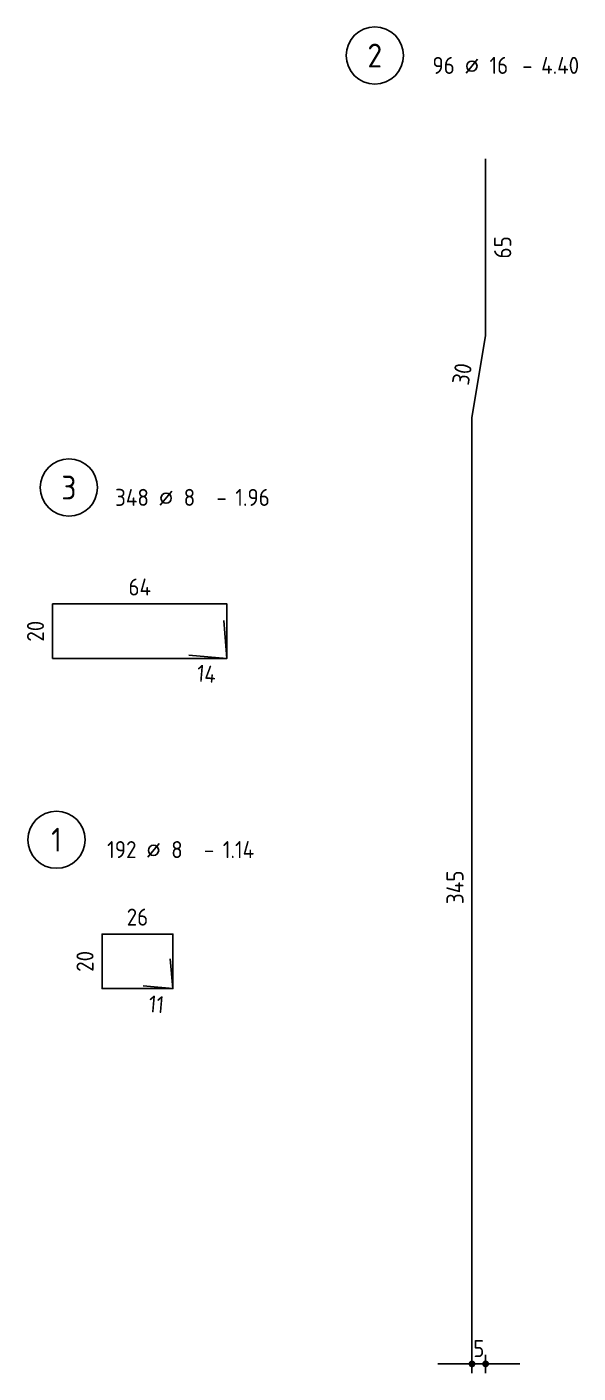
# Model space of a CAD drawing. Extents: x 0 to 37.3, y -21.5 to -6.6.
# Drawn here: x 35.244 to 37.266, y -17.023 to -12.079 of the extents above; entities that cross this region are included whole.
import ezdxf
from ezdxf.enums import TextEntityAlignment as Align

# ---------------------------------------------------------------- set-up
doc = ezdxf.new("R2010")
doc.units = 0
doc.header["$LTSCALE"] = 0.25
doc.linetypes.add('AUSGEZOGEN', pattern=[1000.01, 1000, 0.01])
doc.layers.add('MASSE', color=7, linetype='Continuous')
doc.layers.add('RND', color=7, linetype='Continuous')
doc.styles.add('txt', font='isocp.shx')
doc.dimstyles.new('DOT_I', dxfattribs={"dimscale": 0.25, "dimtxt": 0.25, "dimasz": 0.25, "dimexe": 0.1, "dimexo": 0.3, "dimgap": 0.1, "dimtad": 1, "dimdec": 3, "dimzin": 3, "dimtxsty": 'txt', "dimblk": 'DOT', "dimblk1": 'DOT', "dimblk2": 'DOT', "dimsah": 1, "dimcen": 0.1, "dimse1": 1, "dimse2": 1, "dimazin": 0, "dimtfac": 1, "dimtdec": 4, "dimtix": 1, "dimtmove": 2, "dimatfit": 3, "dimfxl": 0, "dimtvp": 1, "dimtolj": 1, "dimtzin": 0, "dimarcsym": 0})

# ---------------------------------------------------------------- blocks, each defined once
blk = doc.blocks.new('RND_AUSZ')
at = {"layer": 'RND', "color": 7, "linetype": 'Continuous'}
blk.add_line((1.341, 0.262), (1.509, 0.466), dxfattribs=at)
at = {"layer": 'RND', "color": 1, "linetype": 'Continuous'}
blk.add_circle((0, 0.52), 0.42, dxfattribs=at)
at = {"layer": 'RND', "color": 7, "linetype": 'Continuous'}
blk.add_circle((1.425, 0.364), 0.075, dxfattribs=at)
at = {"layer": 'RND', "color": 7, "linetype": 'Continuous', "style": 'txt'}
blk.add_text('-', height=0.25, dxfattribs=at).set_placement((2.163, 0.25))
at = {"layer": 'RND', "color": 1, "linetype": 'Continuous', "style": 'txt'}
blk.add_attdef('POS', text='', height=0.35, dxfattribs=at).set_placement((0, 0.52), align=Align.MIDDLE)
at = {"layer": 'RND', "color": 7, "linetype": 'Continuous', "style": 'txt'}
for tag, p in [('WIEOFT', (-0.536, 0.25)), ('STK', (1.174, 0.25))]:
    blk.add_attdef(tag, text='', height=0.25, dxfattribs=at).set_placement(p, align=Align.RIGHT)
for tag, p in [('DS', (1.683, 0.25)), ('LANG', (2.441, 0.25)), ('TEXT', (3.669, 0.25))]:
    blk.add_attdef(tag, p, '', height=0.25, dxfattribs=at)
blk = doc.blocks.new('DOT')
at = {"layer": 'MASSE', "color": 7, "linetype": 'Continuous'}
for p, q in [((0, 0), (-1, 0)), ((0, 0.54), (0, -0.54))]:
    blk.add_line(p, q, dxfattribs=at)
at = {"layer": 'MASSE', "color": 7, "linetype": 'Continuous', "const_width": 0.2}
blk.add_lwpolyline([(-0.1, 0, 1), (0.1, 0, 1)], format="xyb", close=True, dxfattribs=at)
blk = doc.blocks.new('*D16')
at = {"layer": 'Defpoints', "color": 0, "linetype": 'AUSGEZOGEN', "transparency": 16777216}
for p in [(36.8769, -16.9888), (36.9269, -16.9888), (36.9269, -16.9888)]:
    blk.add_point(p, dxfattribs=at)
at = {"layer": 'RND', "color": 0, "linetype": 'AUSGEZOGEN', "lineweight": -2, "transparency": 16777216}
for p, q in [((36.8144, -16.9888), (36.7519, -16.9888)), ((36.8769, -16.9888), (36.9269, -16.9888)), ((36.9894, -16.9888), (37.0519, -16.9888))]:
    blk.add_line(p, q, dxfattribs=at)
at = {"layer": 'RND', "color": 0, "linetype": 'AUSGEZOGEN', "lineweight": -2, "transparency": 16777216, "xscale": 0.0625, "yscale": 0.0625, "zscale": 0.0625}
blk.add_blockref('DOT', (36.8769, -16.9888), dxfattribs=at)
at = {"layer": 'RND', "color": 0, "linetype": 'AUSGEZOGEN', "lineweight": -2, "transparency": 16777216, "xscale": 0.0625, "yscale": 0.0625, "zscale": 0.0625, "rotation": 180}
blk.add_blockref('DOT', (36.9269, -16.9888), dxfattribs=at)
at = {"layer": 'RND', "color": 0, "linetype": 'AUSGEZOGEN', "transparency": 16777216, "insert": (36.9019, -16.9325), "char_height": 0.0625, "attachment_point": 5, "style": 'txt'}
blk.add_mtext('\\A1;5', dxfattribs=at)

msp = doc.modelspace()

# ---------------------------------------------------------------- linework, layer by layer
at = {"layer": 'RND', "color": 1, "linetype": 'AUSGEZOGEN'}
for points in [[(36.9269, -12.5638), (36.9269, -13.2138), (36.8769, -13.5138), (36.8769, -16.9638)], [(35.8387, -14.3862), (35.9782, -14.3984), (35.9782, -14.1984), (35.3382, -14.1984), (35.3382, -14.3984), (35.9782, -14.3984), (35.966, -14.2589)], [(35.6702, -15.6011), (35.7798, -15.6107), (35.7798, -15.4107), (35.5198, -15.4107), (35.5198, -15.6107), (35.7798, -15.6107), (35.7702, -15.5011)]]:
    msp.add_lwpolyline(points, dxfattribs=at)

# ---------------------------------------------------------------- block references
at = {"layer": 'RND', "color": 1, "linetype": 'AUSGEZOGEN', "xscale": 0.25, "yscale": 0.25, "zscale": 0.25}
msp.add_blockref('RND_AUSZ', (36.5203, -12.3144), dxfattribs=at).add_auto_attribs({'POS': '2', 'STK': '96', 'DS': '16', 'LANG': '4.40'})
at = {"layer": 'RND', "color": 7, "linetype": 'AUSGEZOGEN', "xscale": 0.25, "yscale": 0.25, "zscale": 0.25}
for p, values in [((35.3984, -13.9007), {'POS': '3', 'STK': '348', 'DS': '8', 'LANG': '1.96'}), ((35.3527, -15.194), {'POS': '1', 'STK': '192', 'DS': '8', 'LANG': '1.14'})]:
    msp.add_blockref('RND_AUSZ', p, dxfattribs=at).add_auto_attribs(values)

# ---------------------------------------------------------------- texts
at = {"layer": 'RND', "color": 7, "linetype": 'AUSGEZOGEN', "style": 'txt'}
for s, height, rotation, p in [('65', 0.063, 90, (36.9894, -12.8888)), ('30', 0.063, 80.5377, (36.8402, -13.3535)), ('20', 0.0625, 90, (35.2757, -14.2984)), ('14', 0.0625, 354.9999, (35.903, -14.4545)), ('345', 0.063, 90, (36.8144, -15.2388)), ('20', 0.0625, 90, (35.4573, -15.5107)), ('11', 0.0625, 354.9999, (35.7195, -15.6682))]:
    msp.add_text(s, height=height, rotation=rotation, dxfattribs=at).set_placement(p, align=Align.MIDDLE)
for s, p in [('64', (35.6582, -14.1359)), ('26', (35.6498, -15.3482))]:
    msp.add_text(s, height=0.0625, dxfattribs=at).set_placement(p, align=Align.MIDDLE)

# ---------------------------------------------------------------- dimensions: what is measured, and where the dimension line sits
at = {"layer": 'RND', "color": 7, "linetype": 'AUSGEZOGEN'}
dim = msp.add_linear_dim(base=(36.9269, -16.9888), p1=(36.8769, -16.9888), p2=(36.9269, -16.9888), dimstyle='DOT_I', override={"dimdec": 0, "dimlfac": 100}, dxfattribs=at)
dim.commit()
dim.dimension.update_dxf_attribs({"geometry": '*D16', "text_midpoint": (36.9019, -16.9325)})

doc.saveas('drawing.dxf')
